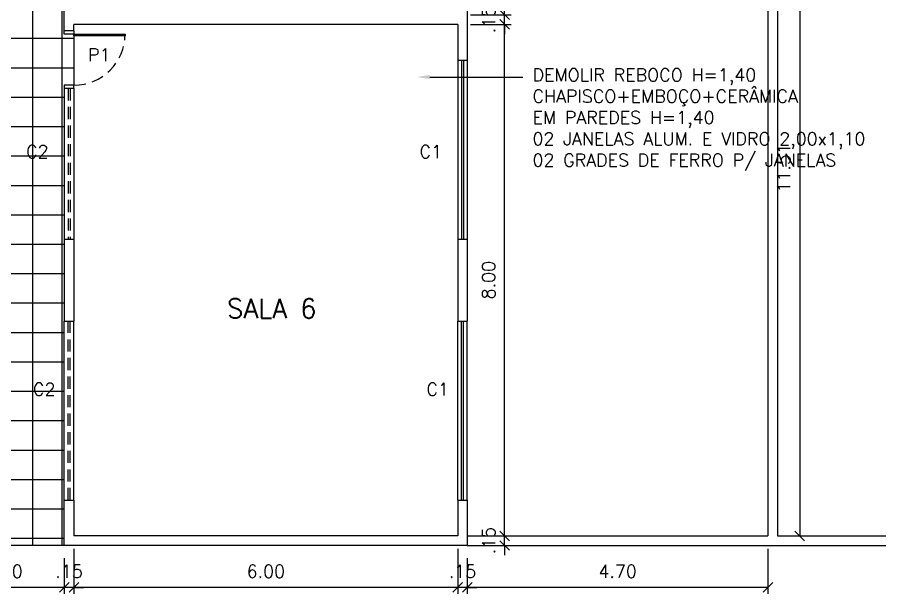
# Model space of a CAD drawing. Header units: millimetres. Extents: x -11 to 499, y 215 to 428.
# Drawn here: x 216.88 to 230.36, y 277.89 to 286.91 of the extents above; entities that cross this region are included whole.
import ezdxf
from ezdxf import colors
from ezdxf.entities.mleader import LeaderData, LeaderLine
from ezdxf.math import Vec2, Vec3

# ---------------------------------------------------------------- set-up
doc = ezdxf.new("R2010")
doc.units = ezdxf.units.MM
doc.linetypes.add('HIDDEN', pattern=[9.525, 6.35, -3.175])
for name, color, linetype in [('ARQ-ALVENARIA', 4, 'Continuous'), ('ARQ-COTAS', 30, 'Continuous'), ('ARQ-ESQ-01', 1, 'Continuous'), ('ARQ-ESQ-02', 2, 'Continuous'), ('ARQ-PENA-03', 3, 'Continuous'), ('ARQ-PISO', 8, 'Continuous'), ('ARQ-PROJ-01', 1, 'HIDDEN'), ('ARQ-TEXTO2', 2, 'Continuous'), ('ARQ-TEXTO3', 3, 'Continuous')]:
    doc.layers.add(name, color=color, linetype=linetype)
doc.styles.add('ROMANS', font='romans.shx')
doc.styles.add('Romans_Anot', font='romans.shx')
doc.dimstyles.new('Escala 1-100', dxfattribs={"dimtxt": 0.2, "dimasz": 0.15, "dimexe": 0.1, "dimexo": 0.2, "dimgap": 0.15, "dimtad": 1, "dimzin": 4, "dimdsep": 46, "dimtxsty": 'Romans_Anot', "dimblk": 'OBLIQUE', "dimcen": 0.25, "dimclrd": 256, "dimclre": 256, "dimclrt": 2, "dimadec": 0, "dimazin": 0, "dimtfac": 1, "dimtix": 1, "dimtmove": 2, "dimatfit": 3, "dimfxl": 1, "dimlwd": -1, "dimlwe": -1, "dimarcsym": 0})

# ---------------------------------------------------------------- blocks, each defined once
blk = doc.blocks.new('_Oblique')
at = {"color": 0, "linetype": 'ByBlock', "lineweight": -2}
blk.add_line((-0.5, -0.5), (0.5, 0.5), dxfattribs=at)
blk = doc.blocks.new('*D124')
at = {"layer": 'ARQ-COTAS', "ltscale": 0.03, "transparency": 16777216}
for p, q in [((228.962, 290.307), (229.208, 290.307)), ((229.108, 290.307), (229.108, 278.797)), ((228.962, 278.797), (229.208, 278.797))]:
    blk.add_line(p, q, dxfattribs=at)
at = {"layer": 'Defpoints', "color": 0, "ltscale": 0.03, "transparency": 16777216}
for p in [(228.762, 290.307), (228.762, 278.797), (229.108, 278.797)]:
    blk.add_point(p, dxfattribs=at)
at = {"layer": 'ARQ-COTAS', "ltscale": 0.03, "transparency": 16777216, "xscale": 0.15, "yscale": 0.15, "zscale": 0.15}
for p, rotation in [((229.108, 290.307), 90), ((229.108, 278.797), 270)]:
    blk.add_blockref('_Oblique', p, dxfattribs=dict(at, rotation=rotation))
at = {"layer": 'ARQ-COTAS', "color": 2, "ltscale": 0.03, "transparency": 16777216, "insert": (228.858, 284.552), "char_height": 0.2, "attachment_point": 5, "rotation": 90, "style": 'Romans_Anot'}
blk.add_mtext('11.51', dxfattribs=at)
blk = doc.blocks.new('*D178')
at = {"layer": 'ARQ-COTAS', "ltscale": 0.03, "transparency": 16777216}
for p, q in [((224.495, 278.797), (224.495, 278.947)), ((224.112, 278.797), (224.595, 278.797)), ((224.495, 278.647), (224.495, 278.797)), ((224.112, 278.647), (224.595, 278.647)), ((224.495, 278.647), (224.495, 278.497))]:
    blk.add_line(p, q, dxfattribs=at)
at = {"layer": 'Defpoints', "color": 0, "ltscale": 0.03, "transparency": 16777216}
for p in [(223.912, 278.797), (224.495, 278.797), (223.912, 278.647)]:
    blk.add_point(p, dxfattribs=at)
at = {"layer": 'ARQ-COTAS', "ltscale": 0.03, "transparency": 16777216, "xscale": 0.15, "yscale": 0.15, "zscale": 0.15}
for p, rotation in [((224.495, 278.797), 270), ((224.495, 278.647), 90)]:
    blk.add_blockref('_Oblique', p, dxfattribs=dict(at, rotation=rotation))
at = {"layer": 'ARQ-COTAS', "color": 2, "ltscale": 0.03, "transparency": 16777216, "insert": (224.245, 278.722), "char_height": 0.2, "attachment_point": 5, "rotation": 90, "style": 'Romans_Anot'}
blk.add_mtext('.15', dxfattribs=at)
blk = doc.blocks.new('*D179')
at = {"layer": 'ARQ-COTAS', "ltscale": 0.03, "transparency": 16777216}
for p, q in [((223.962, 286.797), (224.595, 286.797)), ((224.495, 278.797), (224.495, 286.797)), ((224.112, 278.797), (224.595, 278.797))]:
    blk.add_line(p, q, dxfattribs=at)
at = {"layer": 'Defpoints', "color": 0, "ltscale": 0.03, "transparency": 16777216}
for p in [(223.762, 286.797), (224.495, 286.797), (223.912, 278.797)]:
    blk.add_point(p, dxfattribs=at)
at = {"layer": 'ARQ-COTAS', "ltscale": 0.03, "transparency": 16777216, "xscale": 0.15, "yscale": 0.15, "zscale": 0.15}
for p, rotation in [((224.495, 286.797), 90), ((224.495, 278.797), 270)]:
    blk.add_blockref('_Oblique', p, dxfattribs=dict(at, rotation=rotation))
at = {"layer": 'ARQ-COTAS', "color": 2, "ltscale": 0.03, "transparency": 16777216, "insert": (224.245, 282.797), "char_height": 0.2, "attachment_point": 5, "rotation": 90, "style": 'Romans_Anot'}
blk.add_mtext('8.00', dxfattribs=at)
blk = doc.blocks.new('*D180')
at = {"layer": 'ARQ-COTAS', "ltscale": 0.03, "transparency": 16777216}
for p, q in [((224.495, 286.947), (224.495, 287.097)), ((223.962, 286.947), (224.595, 286.947)), ((224.495, 286.797), (224.495, 286.947)), ((223.962, 286.797), (224.595, 286.797)), ((224.495, 286.797), (224.495, 286.647))]:
    blk.add_line(p, q, dxfattribs=at)
at = {"layer": 'Defpoints', "color": 0, "ltscale": 0.03, "transparency": 16777216}
for p in [(223.762, 286.947), (224.495, 286.947), (223.762, 286.797)]:
    blk.add_point(p, dxfattribs=at)
at = {"layer": 'ARQ-COTAS', "ltscale": 0.03, "transparency": 16777216, "xscale": 0.15, "yscale": 0.15, "zscale": 0.15}
for p, rotation in [((224.495, 286.947), 270), ((224.495, 286.797), 90)]:
    blk.add_blockref('_Oblique', p, dxfattribs=dict(at, rotation=rotation))
at = {"layer": 'ARQ-COTAS', "color": 2, "ltscale": 0.03, "transparency": 16777216, "insert": (224.245, 286.872), "char_height": 0.2, "attachment_point": 5, "rotation": 90, "style": 'Romans_Anot'}
blk.add_mtext('.15', dxfattribs=at)
blk = doc.blocks.new('*D181')
at = {"layer": 'ARQ-COTAS', "ltscale": 0.03, "transparency": 16777216}
for p, q in [((224.112, 290.307), (224.595, 290.307)), ((224.495, 286.947), (224.495, 290.307)), ((223.962, 286.947), (224.595, 286.947))]:
    blk.add_line(p, q, dxfattribs=at)
at = {"layer": 'Defpoints', "color": 0, "ltscale": 0.03, "transparency": 16777216}
for p in [(223.912, 290.307), (224.495, 290.307), (223.762, 286.947)]:
    blk.add_point(p, dxfattribs=at)
at = {"layer": 'ARQ-COTAS', "ltscale": 0.03, "transparency": 16777216, "xscale": 0.15, "yscale": 0.15, "zscale": 0.15}
for p, rotation in [((224.495, 290.307), 90), ((224.495, 286.947), 270)]:
    blk.add_blockref('_Oblique', p, dxfattribs=dict(at, rotation=rotation))
at = {"layer": 'ARQ-COTAS', "color": 2, "ltscale": 0.03, "transparency": 16777216, "insert": (224.245, 288.627), "char_height": 0.2, "attachment_point": 5, "rotation": 90, "style": 'Romans_Anot'}
blk.add_mtext('3.36', dxfattribs=at)
blk = doc.blocks.new('*D185')
at = {"layer": 'ARQ-COTAS', "ltscale": 0.03, "transparency": 16777216}
for p, q in [((228.612, 278.597), (228.612, 277.892)), ((223.912, 278.447), (223.912, 277.892)), ((228.612, 277.992), (223.912, 277.992))]:
    blk.add_line(p, q, dxfattribs=at)
at = {"layer": 'Defpoints', "color": 0, "ltscale": 0.03, "transparency": 16777216}
for p in [(228.612, 278.797), (223.912, 278.647), (223.912, 277.992)]:
    blk.add_point(p, dxfattribs=at)
at = {"layer": 'ARQ-COTAS', "ltscale": 0.03, "transparency": 16777216, "xscale": 0.15, "yscale": 0.15, "zscale": 0.15, "rotation": 180}
blk.add_blockref('_Oblique', (223.912, 277.992), dxfattribs=at)
at = {"layer": 'ARQ-COTAS', "ltscale": 0.03, "transparency": 16777216, "xscale": 0.15, "yscale": 0.15, "zscale": 0.15}
blk.add_blockref('_Oblique', (228.612, 277.992), dxfattribs=at)
at = {"layer": 'ARQ-COTAS', "color": 2, "ltscale": 0.03, "transparency": 16777216, "insert": (226.262, 278.242), "char_height": 0.2, "attachment_point": 5, "style": 'Romans_Anot'}
blk.add_mtext('4.70', dxfattribs=at)
blk = doc.blocks.new('*D186')
at = {"layer": 'ARQ-COTAS', "ltscale": 0.03, "transparency": 16777216}
for p, q in [((223.762, 278.597), (223.762, 277.892)), ((223.912, 278.447), (223.912, 277.892)), ((223.762, 277.992), (223.612, 277.992)), ((223.912, 277.992), (223.762, 277.992)), ((223.912, 277.992), (224.062, 277.992))]:
    blk.add_line(p, q, dxfattribs=at)
at = {"layer": 'Defpoints', "color": 0, "ltscale": 0.03, "transparency": 16777216}
for p in [(223.762, 278.797), (223.912, 278.647), (223.762, 277.992)]:
    blk.add_point(p, dxfattribs=at)
at = {"layer": 'ARQ-COTAS', "ltscale": 0.03, "transparency": 16777216, "xscale": 0.15, "yscale": 0.15, "zscale": 0.15}
blk.add_blockref('_Oblique', (223.762, 277.992), dxfattribs=at)
at = {"layer": 'ARQ-COTAS', "ltscale": 0.03, "transparency": 16777216, "xscale": 0.15, "yscale": 0.15, "zscale": 0.15, "rotation": 180}
blk.add_blockref('_Oblique', (223.912, 277.992), dxfattribs=at)
at = {"layer": 'ARQ-COTAS', "color": 2, "ltscale": 0.03, "transparency": 16777216, "insert": (223.837, 278.242), "char_height": 0.2, "attachment_point": 5, "style": 'Romans_Anot'}
blk.add_mtext('.15', dxfattribs=at)
blk = doc.blocks.new('*D187')
at = {"layer": 'ARQ-COTAS', "ltscale": 0.03, "transparency": 16777216}
for p, q in [((217.762, 278.597), (217.762, 277.892)), ((223.762, 278.597), (223.762, 277.892)), ((223.762, 277.992), (217.762, 277.992))]:
    blk.add_line(p, q, dxfattribs=at)
at = {"layer": 'Defpoints', "color": 0, "ltscale": 0.03, "transparency": 16777216}
for p in [(217.762, 278.797), (223.762, 278.797), (217.762, 277.992)]:
    blk.add_point(p, dxfattribs=at)
at = {"layer": 'ARQ-COTAS', "ltscale": 0.03, "transparency": 16777216, "xscale": 0.15, "yscale": 0.15, "zscale": 0.15, "rotation": 180}
blk.add_blockref('_Oblique', (217.762, 277.992), dxfattribs=at)
at = {"layer": 'ARQ-COTAS', "ltscale": 0.03, "transparency": 16777216, "xscale": 0.15, "yscale": 0.15, "zscale": 0.15}
blk.add_blockref('_Oblique', (223.762, 277.992), dxfattribs=at)
at = {"layer": 'ARQ-COTAS', "color": 2, "ltscale": 0.03, "transparency": 16777216, "insert": (220.762, 278.242), "char_height": 0.2, "attachment_point": 5, "style": 'Romans_Anot'}
blk.add_mtext('6.00', dxfattribs=at)
blk = doc.blocks.new('*D188')
at = {"layer": 'ARQ-COTAS', "ltscale": 0.03, "transparency": 16777216}
for p, q in [((217.762, 278.597), (217.762, 277.892)), ((217.612, 278.447), (217.612, 277.892)), ((217.612, 277.992), (217.462, 277.992)), ((217.762, 277.992), (217.612, 277.992)), ((217.762, 277.992), (217.912, 277.992))]:
    blk.add_line(p, q, dxfattribs=at)
at = {"layer": 'Defpoints', "color": 0, "ltscale": 0.03, "transparency": 16777216}
for p in [(217.762, 278.797), (217.612, 278.647), (217.612, 277.992)]:
    blk.add_point(p, dxfattribs=at)
at = {"layer": 'ARQ-COTAS', "ltscale": 0.03, "transparency": 16777216, "xscale": 0.15, "yscale": 0.15, "zscale": 0.15}
blk.add_blockref('_Oblique', (217.612, 277.992), dxfattribs=at)
at = {"layer": 'ARQ-COTAS', "ltscale": 0.03, "transparency": 16777216, "xscale": 0.15, "yscale": 0.15, "zscale": 0.15, "rotation": 180}
blk.add_blockref('_Oblique', (217.762, 277.992), dxfattribs=at)
at = {"layer": 'ARQ-COTAS', "color": 2, "ltscale": 0.03, "transparency": 16777216, "insert": (217.687, 278.242), "char_height": 0.2, "attachment_point": 5, "style": 'Romans_Anot'}
blk.add_mtext('.15', dxfattribs=at)
blk = doc.blocks.new('*D189')
at = {"layer": 'ARQ-COTAS', "ltscale": 0.03, "transparency": 16777216}
for p, q in [((215.712, 278.447), (215.712, 277.892)), ((217.612, 278.447), (217.612, 277.892)), ((217.612, 277.992), (215.712, 277.992))]:
    blk.add_line(p, q, dxfattribs=at)
at = {"layer": 'Defpoints', "color": 0, "ltscale": 0.03, "transparency": 16777216}
for p in [(215.712, 278.647), (217.612, 278.647), (215.712, 277.992)]:
    blk.add_point(p, dxfattribs=at)
at = {"layer": 'ARQ-COTAS', "ltscale": 0.03, "transparency": 16777216, "xscale": 0.15, "yscale": 0.15, "zscale": 0.15, "rotation": 180}
blk.add_blockref('_Oblique', (215.712, 277.992), dxfattribs=at)
at = {"layer": 'ARQ-COTAS', "ltscale": 0.03, "transparency": 16777216, "xscale": 0.15, "yscale": 0.15, "zscale": 0.15}
blk.add_blockref('_Oblique', (217.612, 277.992), dxfattribs=at)
at = {"layer": 'ARQ-COTAS', "color": 2, "ltscale": 0.03, "transparency": 16777216, "insert": (216.662, 278.242), "char_height": 0.2, "attachment_point": 5, "style": 'Romans_Anot'}
blk.add_mtext('1.90', dxfattribs=at)

msp = doc.modelspace()

# ---------------------------------------------------------------- hatches: boundary and pattern name
at = {"layer": 'ARQ-PISO', "ltscale": 0.03, "transparency": 33554687}
h = msp.add_hatch(dxfattribs=at)
h.set_pattern_fill('_USER', color=256, scale=0.46, double=1, pattern_type=0)
h.set_pattern_definition([(0, (0, 0), (0, 0.46), []), (90, (0, 0), (-0.46, 3e-17), [])])
h.paths.add_polyline_path([(219.672, 299.047), (219.822, 299.047), (219.822, 298.597), (219.672, 298.597)], flags=16)
h.paths.add_polyline_path([(219.587, 296.997), (220.037, 296.997), (220.037, 296.847), (219.587, 296.847)], flags=16)
h.paths.add_polyline_path([(201.365, 302.463), (205.38, 302.463), (205.38, 303.134), (201.365, 303.134)], flags=24)
h.paths.add_polyline_path([(217.04, 292.709), (217.474, 292.709), (217.474, 293.009), (217.04, 293.009)], flags=24)
h.paths.add_polyline_path([(217.102, 289.091), (217.535, 289.091), (217.535, 289.391), (217.102, 289.391)], flags=24)
h.paths.add_polyline_path([(216.994, 284.658), (217.427, 284.658), (217.427, 284.958), (216.994, 284.958)], flags=24)
h.paths.add_polyline_path([(217.102, 280.941), (217.535, 280.941), (217.535, 281.241), (217.102, 281.241)], flags=24)
h.paths.add_polyline_path([(202.366, 300.779), (204.431, 300.779), (204.431, 301.229), (202.366, 301.229)], flags=24)
h.paths.add_polyline_path([(214.815, 284.953), (216.879, 284.953), (216.879, 285.403), (214.815, 285.403)], flags=25)
h.paths.add_polyline_path([(215.732, 298.597), (223.762, 298.597), (223.762, 299.047), (223.912, 299.047), (223.912, 300.497), (223.662, 300.497), (223.612, 300.497), (223.612, 300.647), (222.812, 300.647), (222.812, 300.497), (222.762, 300.497), (220.34, 300.497), (219.09, 300.497), (216.29, 300.497), (215.512, 300.497), (215.462, 300.497), (215.462, 300.647), (214.662, 300.647), (214.662, 300.497), (214.612, 300.497), (212.19, 300.497), (210.94, 300.497), (208.14, 300.497), (207.612, 300.497), (207.462, 300.497), (207.462, 303.647), (204.613, 303.647), (204.462, 303.647), (204.412, 303.647), (204.412, 303.797), (203.612, 303.797), (203.612, 303.647), (203.562, 303.647), (200.312, 303.647), (200.262, 303.647), (200.262, 303.797), (199.462, 303.797), (199.462, 303.647), (199.412, 303.647), (199.312, 303.647), (199.312, 300.497), (199.062, 300.497), (199.012, 300.497), (199.012, 300.647), (198.212, 300.647), (198.212, 300.497), (198.162, 300.497), (195.74, 300.497), (194.49, 300.497), (191.69, 300.497), (190.912, 300.497), (190.862, 300.497), (190.862, 300.647), (190.062, 300.647), (190.062, 300.497), (190.012, 300.497), (187.59, 300.497), (186.34, 300.497), (183.54, 300.497), (183.012, 300.497), (183.012, 299.047), (183.012, 298.597), (186.952, 298.597), (186.952, 299.047), (187.102, 299.047), (187.102, 298.597), (191.042, 298.597), (191.042, 299.047), (191.192, 299.047), (191.192, 298.597), (199.222, 298.597), (199.222, 299.047), (199.372, 299.047), (199.372, 298.597), (203.312, 298.597), (203.312, 299.047), (203.462, 299.047), (203.462, 298.597), (207.402, 298.597), (207.402, 299.047), (207.552, 299.047), (207.552, 298.597), (211.492, 298.597), (211.492, 299.047), (211.642, 299.047), (211.642, 298.597), (215.582, 298.597), (215.582, 299.047), (215.732, 299.047)])
h.paths.add_polyline_path([(223.462, 296.997), (215.712, 296.997), (215.712, 295.097), (216.162, 295.097), (216.162, 294.947), (215.712, 294.947), (215.712, 290.929), (216.162, 290.929), (216.162, 290.779), (215.712, 290.779), (215.712, 286.947), (216.162, 286.947), (216.162, 286.797), (215.712, 286.797), (215.712, 283.181), (216.162, 283.181), (216.162, 283.031), (215.712, 283.031), (215.712, 278.797), (216.162, 278.797), (216.162, 278.647), (217.612, 278.647), (217.612, 279.357), (217.612, 282.157), (217.612, 283.437), (217.612, 285.797), (217.612, 285.847), (217.762, 285.847), (217.762, 286.647), (217.612, 286.647), (217.612, 286.697), (217.612, 287.507), (217.612, 290.307), (217.612, 291.587), (217.612, 293.947), (217.612, 293.997), (217.762, 293.997), (217.762, 294.797), (217.612, 294.797), (217.612, 294.847), (217.612, 295.097), (223.912, 295.097), (223.912, 296.847), (223.762, 296.847), (223.462, 296.847)])

# ---------------------------------------------------------------- linework, layer by layer
at = {"layer": 'ARQ-ALVENARIA'}
for p, q in [((217.612, 286.697), (217.612, 287.507)), ((223.912, 287.507), (223.912, 286.237)), ((223.762, 286.797), (217.762, 286.797)), ((217.762, 286.697), (217.762, 286.797)), ((223.762, 286.797), (223.762, 286.237)), ((217.762, 286.697), (217.612, 286.697)), ((223.762, 286.237), (223.912, 286.237)), ((217.762, 285.797), (217.612, 285.797)), ((217.612, 283.437), (217.762, 283.437)), ((217.612, 283.437), (217.612, 282.157)), ((217.762, 283.437), (217.762, 282.157)), ((223.762, 283.437), (223.912, 283.437)), ((223.762, 283.437), (223.762, 282.157)), ((223.912, 283.437), (223.912, 282.157)), ((217.612, 282.157), (217.762, 282.157)), ((223.762, 282.157), (223.912, 282.157)), ((217.612, 278.647), (217.612, 279.357)), ((217.612, 279.357), (217.762, 279.357)), ((217.762, 279.357), (217.762, 278.797)), ((223.762, 279.357), (223.912, 279.357)), ((223.762, 279.357), (223.762, 278.797)), ((223.912, 279.357), (223.912, 278.647)), ((223.762, 278.797), (217.762, 278.797)), ((223.912, 278.647), (217.612, 278.647))]:
    msp.add_line(p, q, dxfattribs=at)
at = {"layer": 'ARQ-ESQ-01'}
for p, q in [((223.762, 286.237), (223.762, 283.437)), ((223.912, 286.237), (223.912, 283.437)), ((217.612, 285.797), (217.612, 283.437)), ((217.762, 285.797), (217.762, 283.437)), ((217.612, 279.357), (217.612, 282.157)), ((217.762, 279.357), (217.762, 282.157)), ((223.762, 279.357), (223.762, 282.157)), ((223.912, 279.357), (223.912, 282.157))]:
    msp.add_line(p, q, dxfattribs=at)
at = {"layer": 'ARQ-ESQ-02'}
for p, q in [((223.822, 286.237), (223.822, 283.437)), ((223.852, 286.237), (223.852, 283.437)), ((223.822, 279.357), (223.822, 282.157)), ((223.852, 279.357), (223.852, 282.157))]:
    msp.add_line(p, q, dxfattribs=at)
for points in [[(217.762, 286.697), (217.762, 286.647), (217.612, 286.647), (217.612, 286.697)], [(217.762, 285.797), (217.762, 285.847), (217.612, 285.847), (217.612, 285.797)]]:
    msp.add_lwpolyline(points, dxfattribs=at)
msp.add_lwpolyline([(217.762, 286.647), (218.562, 286.647), (218.562, 286.617), (217.762, 286.617)], close=True, dxfattribs=at)
at = {"layer": 'ARQ-PENA-03', "ltscale": 0.03}
for p, q in [((228.612, 290.457), (228.612, 278.797)), ((223.912, 278.797), (228.612, 278.797)), ((228.762, 278.797), (241.912, 278.797)), ((223.912, 278.647), (241.762, 278.647))]:
    msp.add_line(p, q, dxfattribs=at)
at = {"layer": 'ARQ-PENA-03'}
msp.add_line((228.762, 290.307), (228.762, 278.797), dxfattribs=at)
at = {"layer": 'ARQ-PISO', "ltscale": 0.03}
msp.add_line((217.762, 286.617), (217.762, 285.847), dxfattribs=at)
at = {"layer": 'ARQ-PISO'}
msp.add_line((217.612, 278.647), (215.712, 278.647), dxfattribs=at)
at = {"layer": 'ARQ-PROJ-01', "ltscale": 0.03}
for p, q in [((217.672, 285.797), (217.672, 283.437)), ((217.702, 285.797), (217.702, 283.437)), ((217.672, 279.357), (217.672, 282.157)), ((217.702, 279.357), (217.702, 282.157))]:
    msp.add_line(p, q, dxfattribs=at)
msp.add_arc((217.762, 286.647), 0.8, 270, 0, dxfattribs=at)

# ---------------------------------------------------------------- texts
at = {"layer": 'ARQ-TEXTO2', "style": 'ROMANS'}
for s, p in [('P1', (217.983, 286.222)), ('C2', (217.015, 284.708)), ('C1', (223.165, 284.708)), ('C2', (217.123, 280.991)), ('C1', (223.273, 280.991))]:
    msp.add_text(s, height=0.2, dxfattribs=at).set_placement(p)
at = {"layer": 'ARQ-TEXTO3', "style": 'ROMANS'}
msp.add_text('SALA 6', height=0.3, dxfattribs=at).set_placement((220.155, 282.205))

# ---------------------------------------------------------------- dimensions: what is measured, and where the dimension line sits
at = {"layer": 'ARQ-COTAS', "ltscale": 0.03}
for base, p1, p2, picture, middle in [((224.495, 290.307), (223.762, 286.947), (223.912, 290.307), '*D181', (224.245, 288.627)), ((229.108, 278.797), (228.762, 290.307), (228.762, 278.797), '*D124', (228.858, 284.552)), ((224.495, 286.947), (223.762, 286.797), (223.762, 286.947), '*D180', (224.245, 286.872)), ((224.495, 286.797), (223.912, 278.797), (223.762, 286.797), '*D179', (224.245, 282.797)), ((224.495, 278.797), (223.912, 278.647), (223.912, 278.797), '*D178', (224.245, 278.722))]:
    dim = msp.add_linear_dim(base=base, p1=p1, p2=p2, angle=90, dimstyle='Escala 1-100', dxfattribs=at)
    dim.commit()
    dim.dimension.update_dxf_attribs({"geometry": picture, "text_midpoint": middle})
for base, p1, p2, picture, middle in [((217.612, 277.992), (217.762, 278.797), (217.612, 278.647), '*D188', (217.687, 278.242)), ((217.762, 277.992), (223.762, 278.797), (217.762, 278.797), '*D187', (220.762, 278.242)), ((223.762, 277.992), (223.912, 278.647), (223.762, 278.797), '*D186', (223.837, 278.242)), ((223.912, 277.992), (228.612, 278.797), (223.912, 278.647), '*D185', (226.262, 278.242)), ((215.712, 277.992), (217.612, 278.647), (215.712, 278.647), '*D189', (216.662, 278.242))]:
    dim = msp.add_linear_dim(base=base, p1=p1, p2=p2, dimstyle='Escala 1-100', dxfattribs=at)
    dim.commit()
    dim.dimension.update_dxf_attribs({"geometry": picture, "text_midpoint": middle})

# ---------------------------------------------------------------- leaders
at = {"layer": 'ARQ-TEXTO2', "ltscale": 0.03}
ml = msp.add_multileader_mtext('Standard', dxfattribs=at)
ml.set_content('DEMOLIR REBOCO H=1,40\\PCHAPISCO+EMBOÇO+CERÂMICA\\P EM PAREDES H=1,40\\P02 JANELAS ALUM. E VIDRO 2,00x1,10\\P02 GRADES DE FERRO P/ JANELAS', color=2, style='Romans_Anot')
ml.set_leader_properties(color=256, linetype='ByLayer', lineweight=-1)
ml.build(insert=Vec2(0, 0))
ml.multileader.update_dxf_attribs({"text_top_attachment_type": 10, "text_bottom_attachment_type": 10, "dogleg_length": 0.3, "arrow_head_size": 0.2})
ctx = ml.context
ctx.base_point, ctx.char_height, ctx.arrow_head_size, ctx.landing_gap_size, ctx.plane_origin = Vec3(224.781, 289.376), 0.2, 0.2, 0.15, Vec3(223.126, 289.376)
notes = []
notes.append((ctx, [(0, (1, 1, 0), (224.481, 289.376), (1, 0), 0.3, [(0, [(223.126, 289.376)], 0, [])])]))
ctx.mtext.insert, ctx.mtext.flow_direction = Vec3(224.931, 289.509), 5
ml = msp.add_multileader_mtext('Standard', dxfattribs=at)
ml.set_content('DEMOLIR REBOCO H=1,40\\PCHAPISCO+EMBOÇO+CERÂMICA \\PEM PAREDES H=1,40\\P02 JANELAS ALUM. E VIDRO 2,00x1,10\\P02 GRADES DE FERRO P/ JANELAS', color=2, style='Romans_Anot')
ml.set_leader_properties(color=256, linetype='ByLayer', lineweight=-1)
ml.build(insert=Vec2(0, 0))
ml.multileader.update_dxf_attribs({"text_top_attachment_type": 10, "text_bottom_attachment_type": 10, "dogleg_length": 0.3, "arrow_head_size": 0.2})
ctx = ml.context
ctx.base_point, ctx.char_height, ctx.arrow_head_size, ctx.landing_gap_size, ctx.plane_origin = Vec3(224.781, 285.975), 0.2, 0.2, 0.15, Vec3(223.126, 285.975)
notes.append((ctx, [(0, (1, 1, 0), (224.481, 285.975), (1, 0), 0.3, [(0, [(223.126, 285.975)], 0, [])])]))
ctx.mtext.insert, ctx.mtext.flow_direction = Vec3(224.931, 286.108), 5
for ctx, leaders in notes:
    for number, flags, end, landing, length, lines in leaders:
        leader = LeaderData()
        leader.index, (leader.has_last_leader_line, leader.has_dogleg_vector, leader.attachment_direction) = number, flags
        leader.last_leader_point, leader.dogleg_vector, leader.dogleg_length = Vec3(end), Vec3(landing), length
        for number, points, colour, breaks in lines:
            line = LeaderLine()
            line.index, line.vertices, line.color, line.breaks = number, Vec3.list(points), colors.encode_raw_color(colour), breaks
            leader.lines.append(line)
        ctx.leaders.append(leader)

doc.saveas('drawing.dxf')
